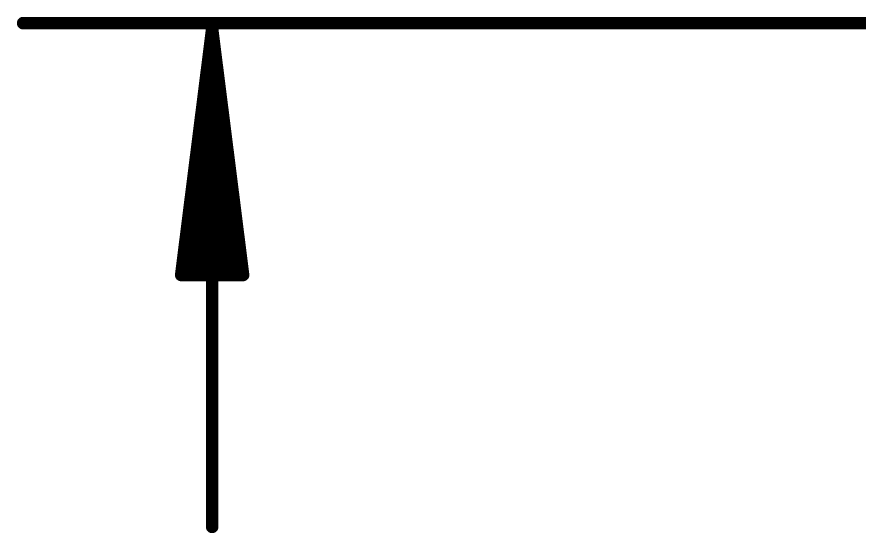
# Model space of a CAD drawing. Extents: x -11.6 to 35, y -5.3 to 31.4.
# Drawn here: x -9.13 to -0.44, y -5.27 to 0.07 of the extents above; entities that cross this region are included whole.
import ezdxf

# ---------------------------------------------------------------- set-up
doc = ezdxf.new("R2010")
doc.units = 0
doc.layers.add('47', color=253, linetype='CONTINUOUS')

msp = doc.modelspace()

# ---------------------------------------------------------------- linework, layer by layer
at = {"layer": '47', "const_width": 0.13}
for points in [[(3.048, 0), (-9.062, 0)], [(-7.112, -0.065), (-7.4312, -2.6)], [(-7.112, -0.065), (-7.372, -2.6)], [(-7.112, -0.065), (-7.242, -2.6)], [(-7.112, -0.065), (-7.112, -5.2)], [(-6.7928, -2.6), (-7.112, -0.065)], [(-6.982, -2.6), (-7.112, -0.065)], [(-6.852, -2.6), (-7.112, -0.065)], [(-7.4312, -2.6), (-6.7928, -2.6)]]:
    msp.add_lwpolyline(points, dxfattribs=at)
at = {"layer": '47', "const_width": 0.065}
for points in [[(-9.062, 0.0325, 1), (-9.062, -0.0325)], [(-7.0795, -0.0667, 1), (-7.1445, -0.0633)], [(-7.0795, -0.0633, 1), (-7.1445, -0.0667)], [(-7.0795, -0.065, 1), (-7.1445, -0.065)], [(-7.0798, -0.0609, 1), (-7.1442, -0.0691)], [(-7.0797, -0.0617, 1), (-7.1443, -0.0683)], [(-7.0797, -0.0683, 1), (-7.1443, -0.0617)], [(-7.0798, -0.0691, 1), (-7.1442, -0.0609)], [(-7.4635, -2.5959, 1), (-7.399, -2.6041)], [(-7.4312, -2.5675, 1), (-7.4312, -2.6325)], [(-7.4043, -2.5967, 1), (-7.3397, -2.6033)], [(-7.2745, -2.5983, 1), (-7.2095, -2.6017)], [(-7.0145, -2.6017, 1), (-6.9495, -2.5983)], [(-6.8843, -2.6033, 1), (-6.8197, -2.5967)], [(-6.825, -2.6041, 1), (-6.7605, -2.5959)], [(-6.7928, -2.6325, 1), (-6.7928, -2.5675)], [(-7.1445, -5.2, 1), (-7.0795, -5.2)]]:
    msp.add_lwpolyline(points, format="xyb", dxfattribs=at)

doc.saveas('drawing.dxf')
